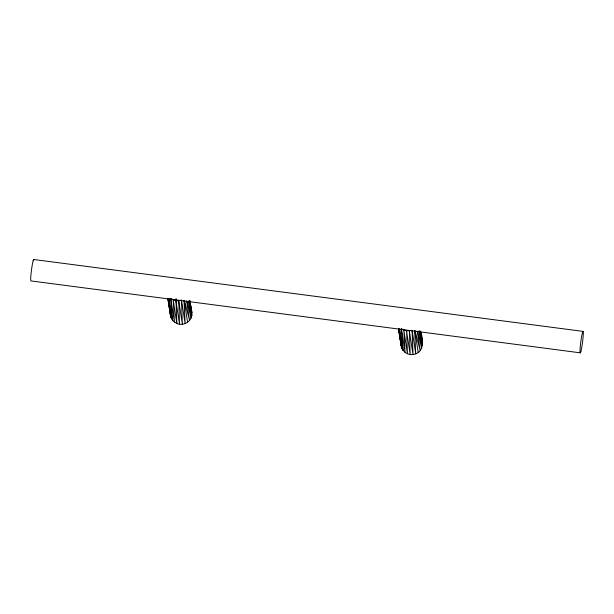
<?xml version="1.0" encoding="UTF-8"?>
<svg xmlns="http://www.w3.org/2000/svg" width="614" height="614" viewBox="0 0 614 614"><rect width="100%" height="100%" fill="white"/><g stroke="black" fill="none" stroke-linecap="round" stroke-linejoin="round"><path stroke-width="0.92" d="M401.096 342.812C399.967 349.489 406.46 355.491 413.007 354.508C424.358 353.096 423.506 340.102 420.805 331.921M175.949 298.88L176.855 323.593C181.26 325.336 186.564 324.015 189.603 320.378C194.231 314.706 190.424 307.169 190.033 300.822M176.203 298.888L175.919 300.753L179.564 324.307L178.735 300.76L181.468 300.069M411.188 330.493L406.545 330.946L401.418 328.858L403.106 350.494L398.985 329.211M33.762 259.492L583.062 331.391M580.238 352.82L30.938 280.92A10.852 0.883 -82.5 0 1 31.153 272.731A10.852 0.883 -82.5 0 1 33.148 260.735M170.792 298.673L174.437 322.227L173.209 300.039L176.855 323.593L172.473 320.308L170.792 298.673L175.919 300.753L178.735 300.76L182.381 324.315L181.506 301.006M169.103 298.534L172.473 320.308L170.423 315.327L167.875 298.872M422.048 341.146L422.501 342.896L420.575 332.021M415.033 330.723L420.229 350.563L417.221 331.099M191.192 310.085L191.875 312.71L189.787 300.929M184.407 300.53L189.603 320.378L186.587 300.914M417.697 331.621L421.68 348.215L418.994 330.846M187.063 301.428L191.054 318.029L188.506 301.574M419.385 331.038L422.463 345.605L420.206 331.046M188.751 300.852L191.829 315.419L189.58 300.86M168.359 299.026L172.473 320.308M398.494 328.505L401.74 348.138L398.724 328.682M167.86 298.32L171.114 317.952L168.098 298.488L168.497 301.259M420.958 334.714L421.242 336.564M421.534 338.421L421.818 340.271L421.557 338.452M414.841 330.7L418.211 352.474M412.132 330.47L415.747 353.81L414.657 330.831M401.418 328.858L405.063 352.413L403.835 330.225L407.481 353.779L406.545 330.946L410.19 354.493L409.361 330.954L413.007 354.508L412.101 330.263M399.729 328.72L403.106 350.494M400.389 338.26L400.673 340.079M398.509 329.058L401.057 345.513L398.993 330.509M190.041 302.671L190.332 304.521M191.046 309.157L190.616 306.378L191.061 309.172M184.208 300.515L187.585 322.281M181.506 300.284L185.121 323.624L184.023 300.645M168.919 302.61L169.203 304.429M169.487 306.248L169.763 308.067M420.659 332.082L421.304 336.633M190.033 301.896L190.417 304.621M168.75 303.139L170.423 315.327M580.852 351.5A10.852 0.883 -82.5 0 1 580.199 347.255A10.852 0.883 -82.5 0 1 582.44 332.719A10.852 0.883 -82.5 0 1 583.1 336.971A10.852 0.883 -82.5 0 1 580.852 351.576M33.148 260.812A10.852 0.883 -82.5 0 1 33.939 259.914"/></g></svg>
